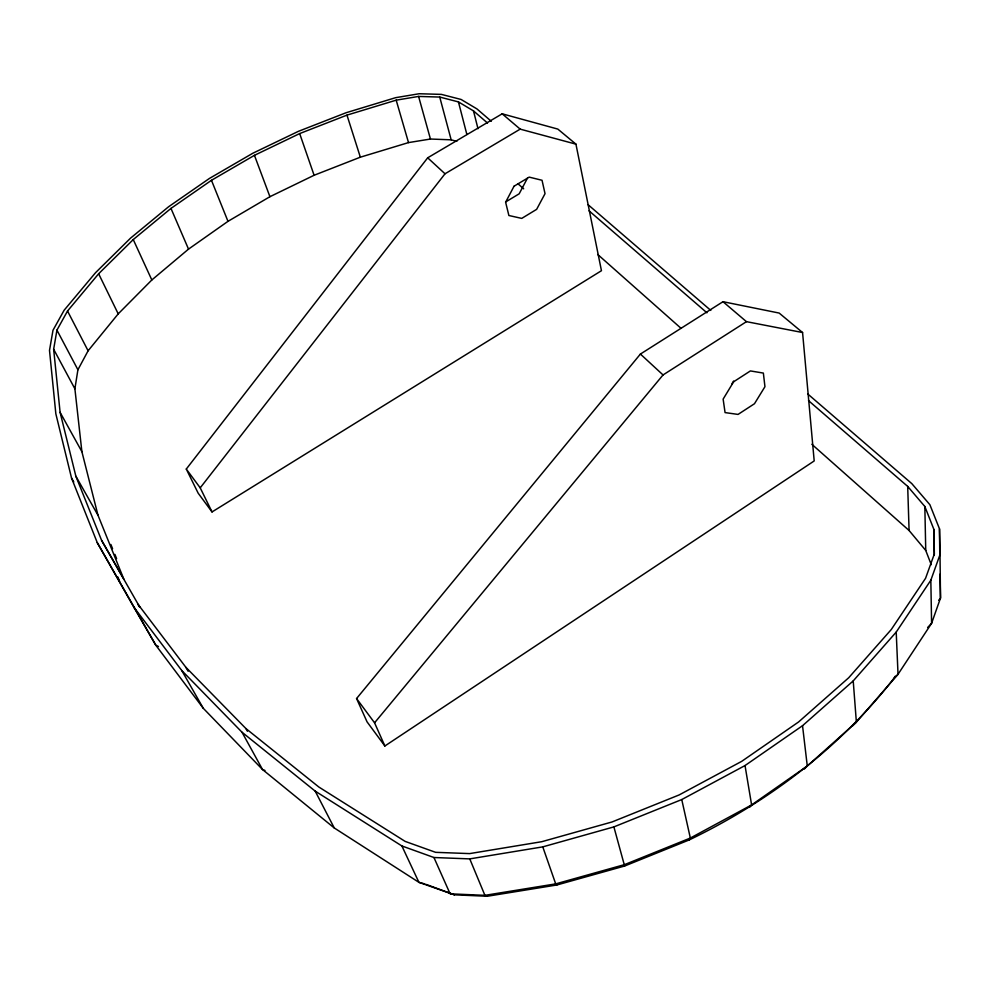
<?xml version="1.0" encoding="UTF-8"?>
<svg xmlns="http://www.w3.org/2000/svg" width="990" height="990" viewBox="0 0 990 990"><rect width="100%" height="100%" fill="white"/><g stroke="black" fill="none" stroke-linecap="round" stroke-linejoin="round"><path stroke-width="1.49" d="M487.501 123.02L473.505 110.905L458.444 101.908L439.733 97.057L418.597 96.438L396.186 100.163L346.97 115.125L299.673 133.576L254.442 155.331L211.464 180.304L170.973 208.407L133.254 239.568L98.641 273.772L67.53 311.021L56.937 330.115L53.646 349.26L60.105 412.36L75.859 476.202L101.599 540.379L123.787 579.051L97.973 515.221L81.885 451.675L74.894 388.81L77.913 369.765L88.098 350.794L118.218 313.867L151.829 279.972L188.521 249.121L227.985 221.339L269.923 196.701L314.102 175.267L360.348 157.187L408.511 142.597L430.44 139.033L451.168 139.825L456.811 141.36M491.3 121.287L476.92 108.9L461.08 99.458L441.404 94.384L419.203 93.741L395.691 97.663L346.055 112.749L298.374 131.348L252.759 153.277L209.422 178.447L168.585 206.762L130.519 238.169L95.572 272.658L64.152 310.204L52.99 330.264L49.5 350.386L55.848 413.845L71.54 478.059L97.255 542.631L133.737 607.006L181.739 670.49L241.993 732.216L315.191 791.121L401.891 845.967L433.942 857.513L469.767 858.887L542.768 846.871L613.887 826.898L681.751 799.561L745.024 765.555L802.531 725.707L853.219 680.91L896.21 632.09L930.835 580.214L940.017 554.598L939.498 528.858L929.882 504.702L911.815 483.627L807.803 394.008M527.423 178.2L519.181 193.805L505.655 201.948M133.737 607.006L155.838 645.245L203.272 708.283L262.536 769.539L334.261 827.962L418.918 882.337L454.398 894.824L487.266 896.259L556.863 884.986L624.616 866.027L689.226 839.928L690.339 838.047L751.608 804.932L807.283 766.013L856.375 722.168L898.029 674.301L931.59 623.329L940.5 598.071L940.017 554.598M732.018 383.675L733.59 381.076M689.226 839.928C768.054 801.863 839.545 748.056 893.562 678.793L895.257 676.22M186.281 469.062L427.692 157.806L502.178 113.813L557.816 129.084L575.933 144.144L601.45 270.703L212.033 511.941L198.173 493.181L186.281 469.062L200.215 487.847L212.033 511.941M200.215 487.847L445.017 173.782L520.183 129.133L575.933 144.144M938.706 600.274L940.5 598.071L940.017 574.15M356.561 698.544L640.406 354.061L722.997 301.703L779.155 313.063L802.568 332.529L814.201 460.944L384.875 745.99L367.055 721.859L356.561 698.544L374.567 722.811L384.875 745.99M374.567 722.811L663.04 374.95L746.46 321.663L802.568 332.529M749.467 807.357L751.608 804.932L745.024 765.555M927.642 627.524L931.59 623.329L930.835 580.214M893.562 678.793L898.029 674.301L896.21 632.09M804.226 769.082L807.283 766.013L802.531 725.707M852.538 725.93L856.375 722.168L853.219 680.91M424.871 883.946L418.918 882.337L401.891 845.967M426.282 884.466L454.398 894.824M264.961 770.443L262.536 769.539L241.993 732.216M487.266 896.259L484.914 895.344L450.128 893.834L433.942 857.513M158.45 646.507L155.838 645.245L97.255 542.631M139.553 606.957L138.031 604.321L185.91 667.347L245.965 728.603L318.867 787.038L405.157 841.401L435.612 852.328L469.631 853.603L541.765 841.698L612.055 821.96L679.128 794.945L741.683 761.36L798.546 721.995L848.702 677.754L891.272 629.529L925.576 578.271L934.35 553.942L933.916 529.477L924.833 506.484L907.694 486.412L808.484 400.616M502.178 113.813L520.183 129.133M722.997 301.703L746.46 321.663M588.097 204.707L710.808 310.427M589.05 210.833L706.934 312.791M517.894 183.695L523.673 188.818M597.75 254.492L681.083 328.358M811.862 444.3L909.08 530.491L925.749 550.452L931.256 564.684M427.692 157.806L445.017 173.782M640.406 354.061L663.04 374.95M556.863 884.986L555.699 883.884L542.768 846.871M181.739 670.49L203.272 708.283M71.54 478.059L73.767 481.957M101.599 540.379L139.627 606.858M75.859 476.202L97.973 515.221M185.91 667.347L188.125 671.27M60.105 412.36L81.885 451.675M245.965 728.603L247.426 731.276M53.646 349.26L74.894 388.81M56.937 330.115L77.913 369.765M67.53 311.021L88.098 350.794M315.191 791.121L334.261 827.962M98.641 273.772L118.218 313.867M133.254 239.568L151.829 279.972M170.973 208.407L188.521 249.121M469.767 858.887L484.914 895.344L555.699 883.884L624.616 864.592L690.339 838.047L681.751 799.561M110.868 544.451L112.588 548.695M114.89 554.363L116.61 558.62M211.464 180.304L227.985 221.339M117.847 576.984L119.567 581.266M254.442 155.331L269.923 196.701M299.673 133.576L314.102 175.267M346.97 115.125L360.348 157.187M396.186 100.163L408.511 142.597M613.887 826.898L624.616 866.027M418.597 96.438L430.44 139.033M439.733 97.057L451.168 139.825M458.444 101.908L466.859 134.454M473.505 110.905L477.984 128.712M907.694 486.412L909.08 530.491M924.833 506.484L925.749 550.452M933.916 529.477L934.3 555.13M939.498 528.858L939.782 554.536M514.033 186.231L505.618 202.22L508.885 215.511L521.742 218.394L536.63 209.36L545.032 193.656L542.037 180.279L529.205 177.123L514.033 186.231M733.652 381.756L723.133 399.118L725.064 412.595L738.057 414.414L754.479 403.722L764.948 386.694L763.364 373.082L750.408 370.928L733.652 381.756"/></g></svg>
